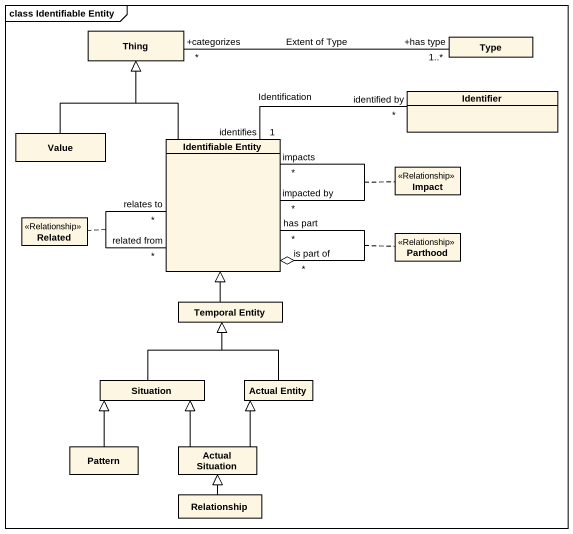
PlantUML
@startuml
mainframe class Identifiable Entity
hide circle
hide empty members
class Thing
class Type
class Identifier
class Value
class "Identifiable Entity" as Identifiable_Entity
class Impact <<Relationship>>
class Related <<Relationship>>
class Parthood <<Relationship>>
class "Temporal Entity" as Temporal_Entity
class Situation
class "Actual Entity" as Actual_Entity
class Pattern
class "Actual Situation" as Actual_Situation
class Relationship
Type "+has type\n1..*" -left- "+categorizes\n*" Thing : Extent of Type
Identifier "identified by\n*" -left- "identifies\n1" Identifiable_Entity : Identification
Value -up-|> Thing
Identifiable_Entity -up-|> Thing
Identifiable_Entity "related from\n*" -- "relates to\n*" Identifiable_Entity
(Identifiable_Entity, Identifiable_Entity) .. Related
Identifiable_Entity "impacted by\n*" -- "impacts\n*" Identifiable_Entity
(Identifiable_Entity, Identifiable_Entity) .. Impact
Identifiable_Entity "is part of\n*" o-- "*\nhas part" Identifiable_Entity
(Identifiable_Entity, Identifiable_Entity) .. Parthood
Temporal_Entity -up-|> Identifiable_Entity
Situation -up-|> Temporal_Entity
Actual_Entity -up-|> Temporal_Entity
Pattern -up-|> Situation
Actual_Situation -up-|> Situation
Actual_Situation -up-|> Actual_Entity
Relationship -up-|> Actual_Situation
@enduml
